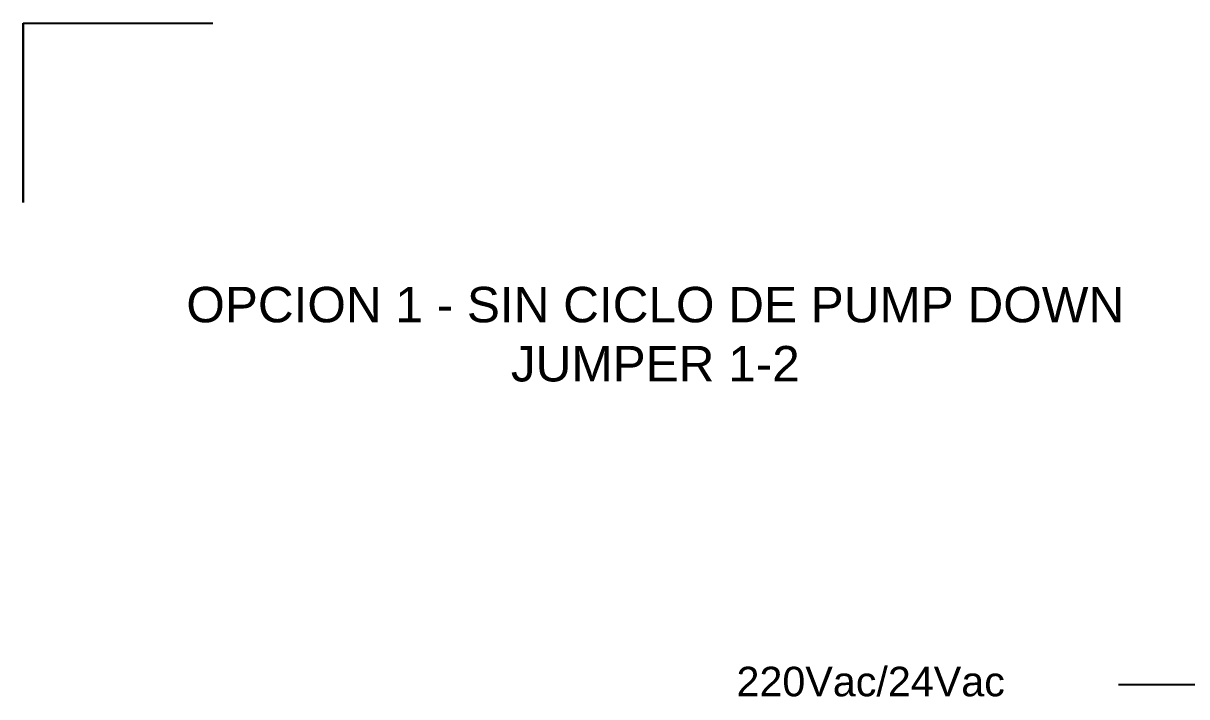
# Model space of a CAD drawing. Header units: millimetres. Extents: x -118 to 1430, y 370 to 641.
# Drawn here: x 137.6 to 236.1, y 584.5 to 641.4 of the extents above; entities that cross this region are included whole.
import ezdxf

# ---------------------------------------------------------------- set-up
doc = ezdxf.new("R2010")
doc.units = ezdxf.units.MM
doc.layers.add('Z100', color=9, linetype='Continuous', plot=False)
doc.styles.get("Standard").update_dxf_attribs({"font": 'arial.ttf'})

msp = doc.modelspace()

# ---------------------------------------------------------------- linework, layer by layer
msp.add_line((243.08, 585.459), (230.365, 585.459))
at = {"layer": 'Z100'}
for p, q in [((137.646, 641.438), (153.702, 641.438)), ((137.646, 626.279), (137.646, 641.438)), ((137.646, 641.438), (137.646, 626.279)), ((137.646, 641.438), (137.646, 626.279))]:
    msp.add_line(p, q, dxfattribs=at)

# ---------------------------------------------------------------- texts
for s, width, insert, char_height, attachment_point in [('OPCION 1 - SIN CICLO DE PUMP DOWN\\PJUMPER 1-2', 161.22937, (191.148, 615.117), 3, 5), ('220Vac/24Vac', 26.81393, (198.021, 587), 2.5, 1)]:
    msp.add_mtext_dynamic_manual_height_columns(s, width=width, gutter_width=12.5, heights=[0], dxfattribs=dict(insert=insert, char_height=char_height, attachment_point=attachment_point))

doc.saveas('drawing.dxf')
